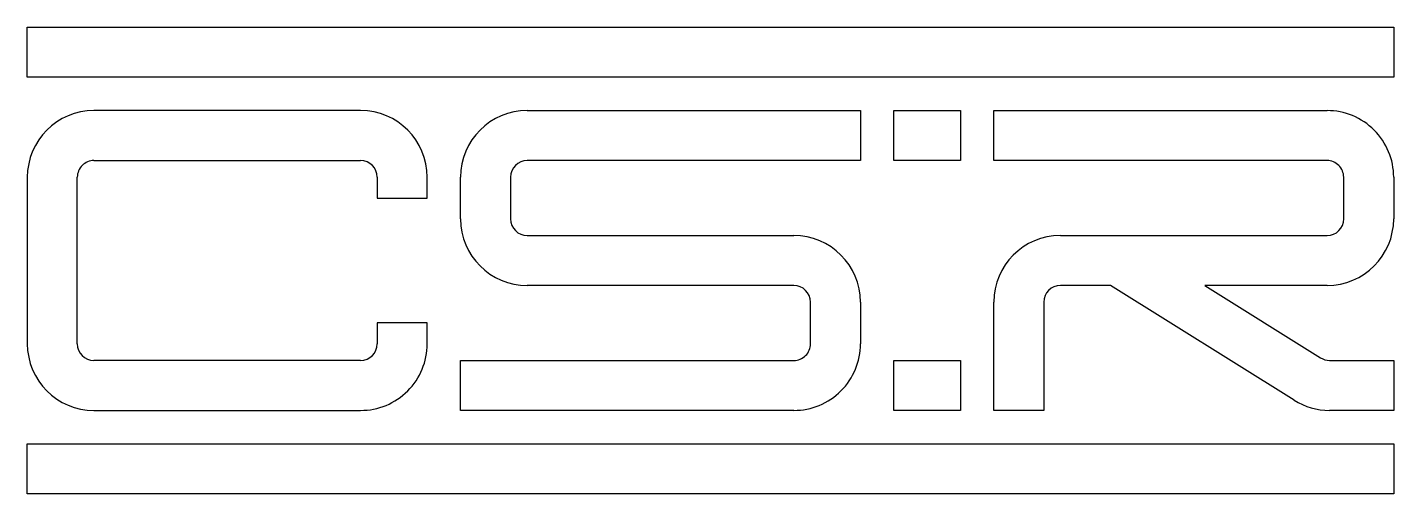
# Model space of a CAD drawing. Extents: x -3.84 to 3.84, y -1.31 to 1.31.
import ezdxf

# ---------------------------------------------------------------- set-up
doc = ezdxf.new("R2010")
doc.units = 0
doc.header["$LTSCALE"] = 0.03937
doc.layers.add('IGES_LEVEL_0', color=7, linetype='CONTINUOUS')

msp = doc.modelspace()

# ---------------------------------------------------------------- linework, layer by layer
at = {"layer": 'IGES_LEVEL_0'}
for p, q in [((-3.8438, 1.3125), (3.8438, 1.3125)), ((-3.8438, 1.0313), (-3.8438, 1.3125)), ((3.8438, 1.3125), (3.8438, 1.0313)), ((3.8438, 1.0313), (-3.8438, 1.0313)), ((-1.9688, 0.8438), (-3.4688, 0.8438)), ((-1.0313, 0.8438), (0.8438, 0.8438)), ((0.8438, 0.8438), (0.8438, 0.5625)), ((1.0313, 0.5625), (1.0313, 0.8438)), ((1.0313, 0.8438), (1.4063, 0.8438)), ((1.4063, 0.8438), (1.4063, 0.5625)), ((1.5938, 0.8438), (3.4688, 0.8438)), ((1.5938, 0.5625), (1.5938, 0.8438)), ((-3.4688, 0.5625), (-1.9688, 0.5625)), ((0.8438, 0.5625), (-1.0313, 0.5625)), ((1.4063, 0.5625), (1.0313, 0.5625)), ((3.4688, 0.5625), (1.5938, 0.5625)), ((-3.8438, 0.4688), (-3.8438, -0.4688)), ((-3.5625, -0.4688), (-3.5625, 0.4688)), ((-1.875, 0.4688), (-1.875, 0.3516)), ((-1.5938, 0.3516), (-1.5938, 0.4688)), ((-1.4063, 0.2344), (-1.4063, 0.4688)), ((-1.125, 0.4688), (-1.125, 0.2344)), ((3.5625, 0.2344), (3.5625, 0.4688)), ((3.8438, 0.4688), (3.8438, 0.2344)), ((-1.875, 0.3516), (-1.5938, 0.3516)), ((-1.0313, 0.1406), (0.4688, 0.1406)), ((1.9688, 0.1406), (3.4688, 0.1406)), ((0.4688, -0.1406), (-1.0313, -0.1406)), ((2.25, -0.1406), (1.9688, -0.1406)), ((3.2838, -0.7868), (2.25, -0.1406)), ((2.7807, -0.1406), (3.4329, -0.5483)), ((3.4688, -0.1406), (2.7807, -0.1406)), ((0.5625, -0.4688), (0.5625, -0.2344)), ((0.8438, -0.2344), (0.8438, -0.4688)), ((1.5938, -0.8438), (1.5938, -0.2344)), ((1.875, -0.2344), (1.875, -0.8438)), ((-1.5938, -0.3516), (-1.875, -0.3516)), ((-1.875, -0.3516), (-1.875, -0.4688)), ((-1.5938, -0.4688), (-1.5938, -0.3516)), ((-1.9688, -0.5625), (-3.4688, -0.5625)), ((-1.4063, -0.5625), (0.4688, -0.5625)), ((-1.4063, -0.8438), (-1.4063, -0.5625)), ((1.0313, -0.8438), (1.0313, -0.5625)), ((1.0313, -0.5625), (1.4063, -0.5625)), ((1.4063, -0.5625), (1.4063, -0.8438)), ((3.4826, -0.5625), (3.8438, -0.5625)), ((3.8438, -0.5625), (3.8438, -0.8438)), ((-3.4688, -0.8438), (-1.9688, -0.8438)), ((0.4688, -0.8438), (-1.4063, -0.8438)), ((1.4063, -0.8438), (1.0313, -0.8438)), ((1.875, -0.8438), (1.5938, -0.8438)), ((3.8438, -0.8438), (3.4826, -0.8438)), ((-3.8438, -1.0313), (3.8438, -1.0313)), ((-3.8438, -1.3125), (-3.8438, -1.0313)), ((3.8438, -1.0313), (3.8438, -1.3125)), ((3.8438, -1.3125), (-3.8438, -1.3125))]:
    msp.add_line(p, q, dxfattribs=at)
for centre, radius, start, end in [((-3.4688, 0.4688), 0.375, 90, 180), ((-1.9688, 0.4688), 0.375, 0, 90), ((-1.0313, 0.4688), 0.375, 90, 180), ((3.4688, 0.4688), 0.375, 0, 90.00004), ((-3.4688, 0.4688), 0.0938, 89.99985, 180), ((-1.9688, 0.4688), 0.0938, 0, 89.99985), ((-1.0313, 0.4688), 0.0938, 90, 180), ((3.4688, 0.4688), 0.0937, 0, 90.00004), ((-1.0313, 0.2344), 0.375, 180, 270), ((-1.0313, 0.2344), 0.0938, 180, 270), ((3.4688, 0.2344), 0.375, 270, 0), ((3.4688, 0.2344), 0.0938, 270, 0), ((0.4688, -0.2344), 0.375, 0, 90), ((1.9688, -0.2344), 0.375, 90, 180), ((0.4688, -0.2344), 0.0938, 0, 90), ((1.9688, -0.2344), 0.0938, 90, 180), ((-3.4688, -0.4688), 0.375, 180, 269.99996), ((-3.4688, -0.4688), 0.0938, 180, 270), ((-1.9688, -0.4688), 0.0938, 270, 0), ((-1.9688, -0.4688), 0.375, 269.99996, 0), ((0.4688, -0.4688), 0.0937, 269.99996, 0), ((0.4688, -0.4688), 0.375, 269.99996, 0), ((3.4826, -0.4688), 0.0937, 237.99448, 270), ((3.4826, -0.4688), 0.375, 237.99448, 270)]:
    msp.add_arc(centre, radius, start, end, dxfattribs=at)

doc.saveas('drawing.dxf')
